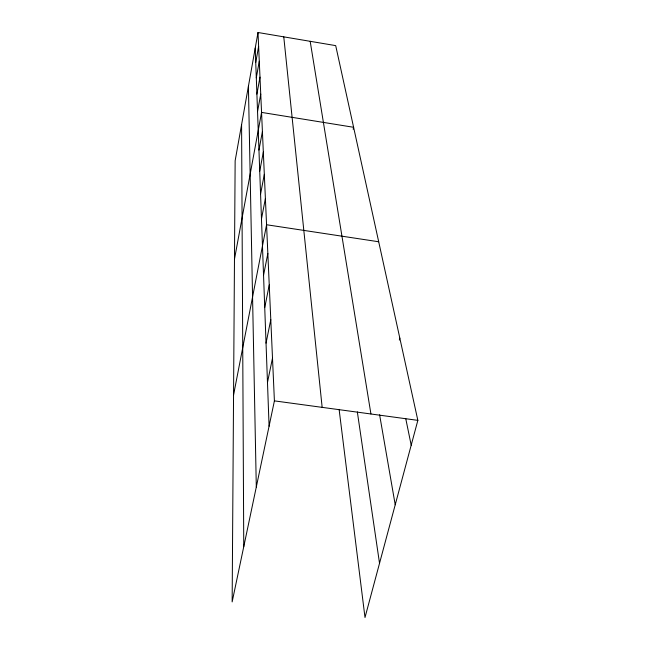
<?xml version="1.0" encoding="UTF-8"?>
<svg xmlns="http://www.w3.org/2000/svg" width="650" height="650" viewBox="0 0 650 650"><rect width="100%" height="100%" fill="white"/><g stroke="black" fill="none" stroke-linecap="round" stroke-linejoin="round"><path stroke-width="0.97" d="M258.001 32.5L235.146 160.745L232.148 601.908L274.406 400.871L258.001 32.5L335.701 45.622L417.852 420.363L364.999 617.5L339.105 409.394M255.734 62.481L258.619 46.402M256.295 77.772L259.277 61.246M256.896 94.12L259.984 77.114M257.538 111.629L260.748 94.12M234.471 259.228L261.56 112.401L353.608 127.286L353.178 129.261M258.952 150.085L262.413 131.495M259.724 171.251L263.323 152.076M260.569 194.123L264.314 174.33M261.479 218.912L265.395 198.477M233.553 395.046L266.565 224.746L378.698 241.759M263.543 275.332L267.841 253.459M264.729 307.604L269.246 284.944M266.037 343.143L270.79 319.646M267.475 382.468L272.504 358.077M399.336 340.048L399.823 338.122M274.406 400.871L417.852 420.363M405.762 418.665L411.198 445.185M379.6 414.757L395.216 504.774M310.18 41.316L370.931 413.985M357.338 411.897L379.527 563.298M283.766 36.847L322.156 407.355M255.214 48.149L269.084 426.205M248.414 86.296L256.303 487.004M241.589 124.564L243.758 546.674"/></g></svg>
